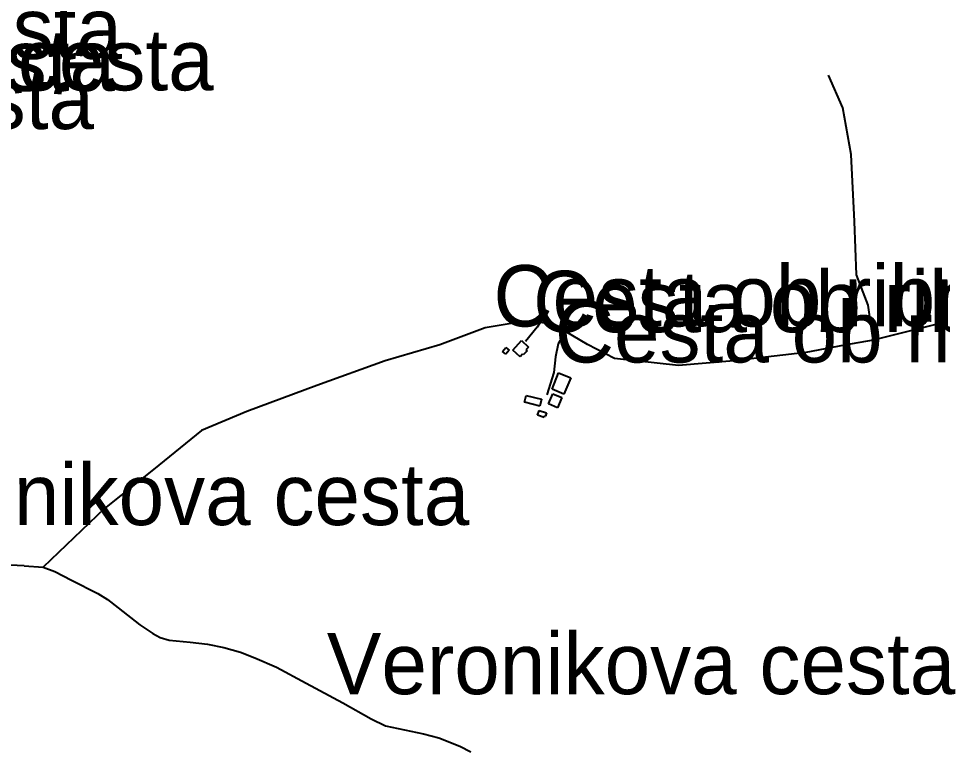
# Model space of a CAD drawing. Extents: x -8864 to 13231, y -7697 to 8949.
# Drawn here: x -3582 to -2646, y -62 to 676 of the extents above; entities that cross this region are included whole.
import ezdxf

# ---------------------------------------------------------------- set-up
doc = ezdxf.new("R2010")
doc.units = 0
for name, color, linetype in [('OSM_BUILDING_HOUSE', 9, 'CONTINUOUS'), ('OSM_BUILDING_YES', 9, 'CONTINUOUS'), ('OSM_HIGHWAY_PATH', 8, 'CONTINUOUS'), ('OSM_HIGHWAY_RESIDENTIAL', 8, 'CONTINUOUS'), ('OSM_HIGHWAY_SERVICE', 8, 'CONTINUOUS'), ('OSM_HIGHWAY_UNCLASSIFIED', 8, 'CONTINUOUS'), ('OSM_LABELS', 8, 'CONTINUOUS')]:
    doc.layers.add(name, color=color, linetype=linetype)

msp = doc.modelspace()

# ---------------------------------------------------------------- linework, layer by layer
at = {"layer": 'OSM_BUILDING_HOUSE'}
for p, q in [((-3081.608302, 340.801331), (-3072.864044, 350.397453)), ((-3072.864044, 350.397453), (-3065.67415, 343.848072)), ((-3074.150414, 334.007321), (-3081.608302, 340.801331)), ((-3067.083032, 340.034086), (-3070.926831, 335.819798)), ((-3065.67415, 343.848072), (-3068.208607, 341.057079)), ((-3068.208607, 341.057079), (-3067.083032, 340.034086)), ((-3071.784411, 336.598162), (-3074.150414, 334.007321)), ((-3070.926831, 335.819798), (-3071.784411, 336.598162)), ((-3041.669553, 301.293773), (-3035.08456, 317.550472)), ((-3035.08456, 317.550472), (-3022.779812, 312.524461)), ((-3022.779812, 312.524461), (-3029.67874, 296.267763)), ((-3029.67874, 296.267763), (-3041.669553, 301.293773)), ((-3045.444439, 286.271339), (-3040.980426, 296.567989)), ((-3040.980426, 296.567989), (-3031.838005, 292.59833)), ((-3031.838005, 292.59833), (-3036.309675, 282.29056)), ((-3036.309675, 282.29056), (-3045.444439, 286.271339))]:
    msp.add_line(p, q, dxfattribs=at)
at = {"layer": 'OSM_BUILDING_YES'}
for p, q in [((-3091.94521, 339.333558), (-3088.438318, 343.492248)), ((-3088.66037, 336.553684), (-3091.94521, 339.333558)), ((-3085.161135, 340.723494), (-3088.66037, 336.553684)), ((-3088.438318, 343.492248), (-3085.161135, 340.723494)), ((-3069.556233, 287.928143), (-3067.833415, 294.877826)), ((-3067.833415, 294.877826), (-3052.320397, 291.008243)), ((-3052.320397, 291.008243), (-3054.043215, 284.04744)), ((-3054.043215, 284.04744), (-3069.556233, 287.928143)), ((-3056.524072, 274.773783), (-3054.93908, 279.577404)), ((-3049.885481, 272.583243), (-3056.524072, 274.773783)), ((-3054.93908, 279.577404), (-3047.427594, 277.097757)), ((-3049.326522, 274.284526), (-3049.885481, 272.583243)), ((-3048.453628, 273.995419), (-3049.326522, 274.284526)), ((-3047.427594, 277.097757), (-3048.453628, 273.995419))]:
    msp.add_line(p, q, dxfattribs=at)
at = {"layer": 'OSM_HIGHWAY_PATH'}
for p, q in [((-2747.297392, 585.85271), (-2761.753749, 618.710811)), ((-2738.752215, 538.539269), (-2747.297392, 585.85271)), ((-2735.467376, 470.854917), (-2738.752215, 538.539269)), ((-2733.491878, 416.969855), (-2735.467376, 470.854917)), ((-2721.661861, 386.079905), (-2733.491878, 416.969855)), ((-2716.715459, 350.697679), (-2721.661861, 386.079905))]:
    msp.add_line(p, q, dxfattribs=at)
at = {"layer": 'OSM_HIGHWAY_RESIDENTIAL'}
msp.add_line((-3576.340362, 122.503451), (-3640.344964, 125.716984), dxfattribs=at)
at = {"layer": 'OSM_HIGHWAY_SERVICE'}
for p, q in [((-3083.200951, 367.610427), (-3109.609836, 363.218228)), ((-3069.380123, 369.256112), (-3083.200951, 367.610427)), ((-3053.882418, 368.777974), (-3069.380123, 369.256112)), ((-3053.882418, 368.777974), (-3056.868636, 364.063309)), ((-3044.20401, 367.199006), (-3053.882418, 368.777974)), ((-3028.070777, 359.548795), (-3044.20401, 367.199006)), ((-2645.000291, 368.533345), (-2716.715459, 350.697679)), ((-3109.609836, 363.218228), (-3155.268341, 346.160926)), ((-3056.868636, 364.063309), (-3068.70631, 349.329982)), ((-3028.070777, 359.548795), (-3035.681804, 347.117203)), ((-3005.965108, 346.327719), (-3028.070777, 359.548795)), ((-3035.681804, 347.117203), (-3038.377057, 333.829409)), ((-2978.698643, 332.150365), (-3005.965108, 346.327719)), ((-2716.715459, 350.697679), (-2745.536289, 345.705027)), ((-3155.268341, 346.160926), (-3210.850276, 329.759674)), ((-2784.854824, 338.17713), (-2857.772136, 329.904228)), ((-2745.536289, 345.705027), (-2784.854824, 338.17713)), ((-3210.850276, 329.759674), (-3279.862535, 304.785294)), ((-3038.377057, 333.829409), (-3040.107532, 318.02861)), ((-2913.798176, 325.156204), (-2978.698643, 332.150365)), ((-2857.772136, 329.904228), (-2913.798176, 325.156204)), ((-3040.107532, 318.02861), (-3047.044745, 295.500518)), ((-3279.862535, 304.785294), (-3350.834978, 278.498813)), ((-3350.834978, 278.498813), (-3396.838046, 259.440003)), ((-3396.838046, 259.440003), (-3445.475111, 220.010282)), ((-3445.475111, 220.010282), (-3494.763018, 180.580561)), ((-3494.763018, 180.580561), (-3557.075429, 121.180231))]:
    msp.add_line(p, q, dxfattribs=at)
at = {"layer": 'OSM_HIGHWAY_UNCLASSIFIED'}
for p, q in [((-3576.340362, 122.503451), (-3557.075429, 121.180231)), ((-3557.075429, 121.180231), (-3545.207128, 116.788031)), ((-3545.207128, 116.788031), (-3528.239285, 108.04811)), ((-3528.239285, 108.04811), (-3501.547092, 94.371134)), ((-3501.547092, 94.371134), (-3491.815085, 88.244294)), ((-3491.815085, 88.244294), (-3480.96516, 80.082586)), ((-3480.96516, 80.082586), (-3459.31891, 62.858492)), ((-3459.31891, 62.858492), (-3446.13361, 53.996256)), ((-3446.13361, 53.996256), (-3438.622124, 49.837566)), ((-3438.622124, 49.837566), (-3429.495017, 47.257844)), ((-3429.495017, 47.257844), (-3408.178016, 45.078423)), ((-3408.178016, 45.078423), (-3390.521046, 43.354902)), ((-3390.521046, 43.354902), (-3374.204046, 39.696589)), ((-3374.204046, 39.696589), (-3357.243861, 34.981924)), ((-3357.243861, 34.981924), (-3342.87173, 29.511134)), ((-3342.87173, 29.511134), (-3320.850288, 19.892772)), ((-3320.850288, 19.892772), (-3290.865599, 3.914061)), ((-3290.865599, 3.914061), (-3253.45365, -16.245579)), ((-3253.45365, -16.245579), (-3224.778302, -32.391082)), ((-3224.778302, -32.391082), (-3210.444457, -39.296287)), ((-3210.444457, -39.296287), (-3197.710918, -42.209594)), ((-3197.710918, -42.209594), (-3172.075387, -47.469114)), ((-3172.075387, -47.469114), (-3156.340316, -51.616685)), ((-3156.340316, -51.616685), (-3135.107542, -60.000782)), ((-3135.107542, -60.000782), (-3124.142763, -65.782919))]:
    msp.add_line(p, q, dxfattribs=at)

# ---------------------------------------------------------------- texts
at = {"layer": 'OSM_LABELS'}
for s, p in [('Veronikova cesta', (-4113.688551, 635.252803)), ('Veronikova cesta', (-4120.618324, 602.928093)), ('Veronikova cesta', (-4020.786452, 603.484212)), ('Veronikova cesta', (-4141.960153, 564.336078)), ('Cesta ob ribniku', (-3101.149097, 364.625378)), ('Cesta ob ribniku', (-3061.039729, 358.871911)), ('Cesta ob ribniku', (-3038.993924, 328.196849)), ('Veronikova cesta', (-3761.977245, 163.675392)), ('Veronikova cesta', (-3269.914095, -7.375775))]:
    msp.add_text(s, height=62.042552, dxfattribs=at).set_placement(p)

doc.saveas('drawing.dxf')
